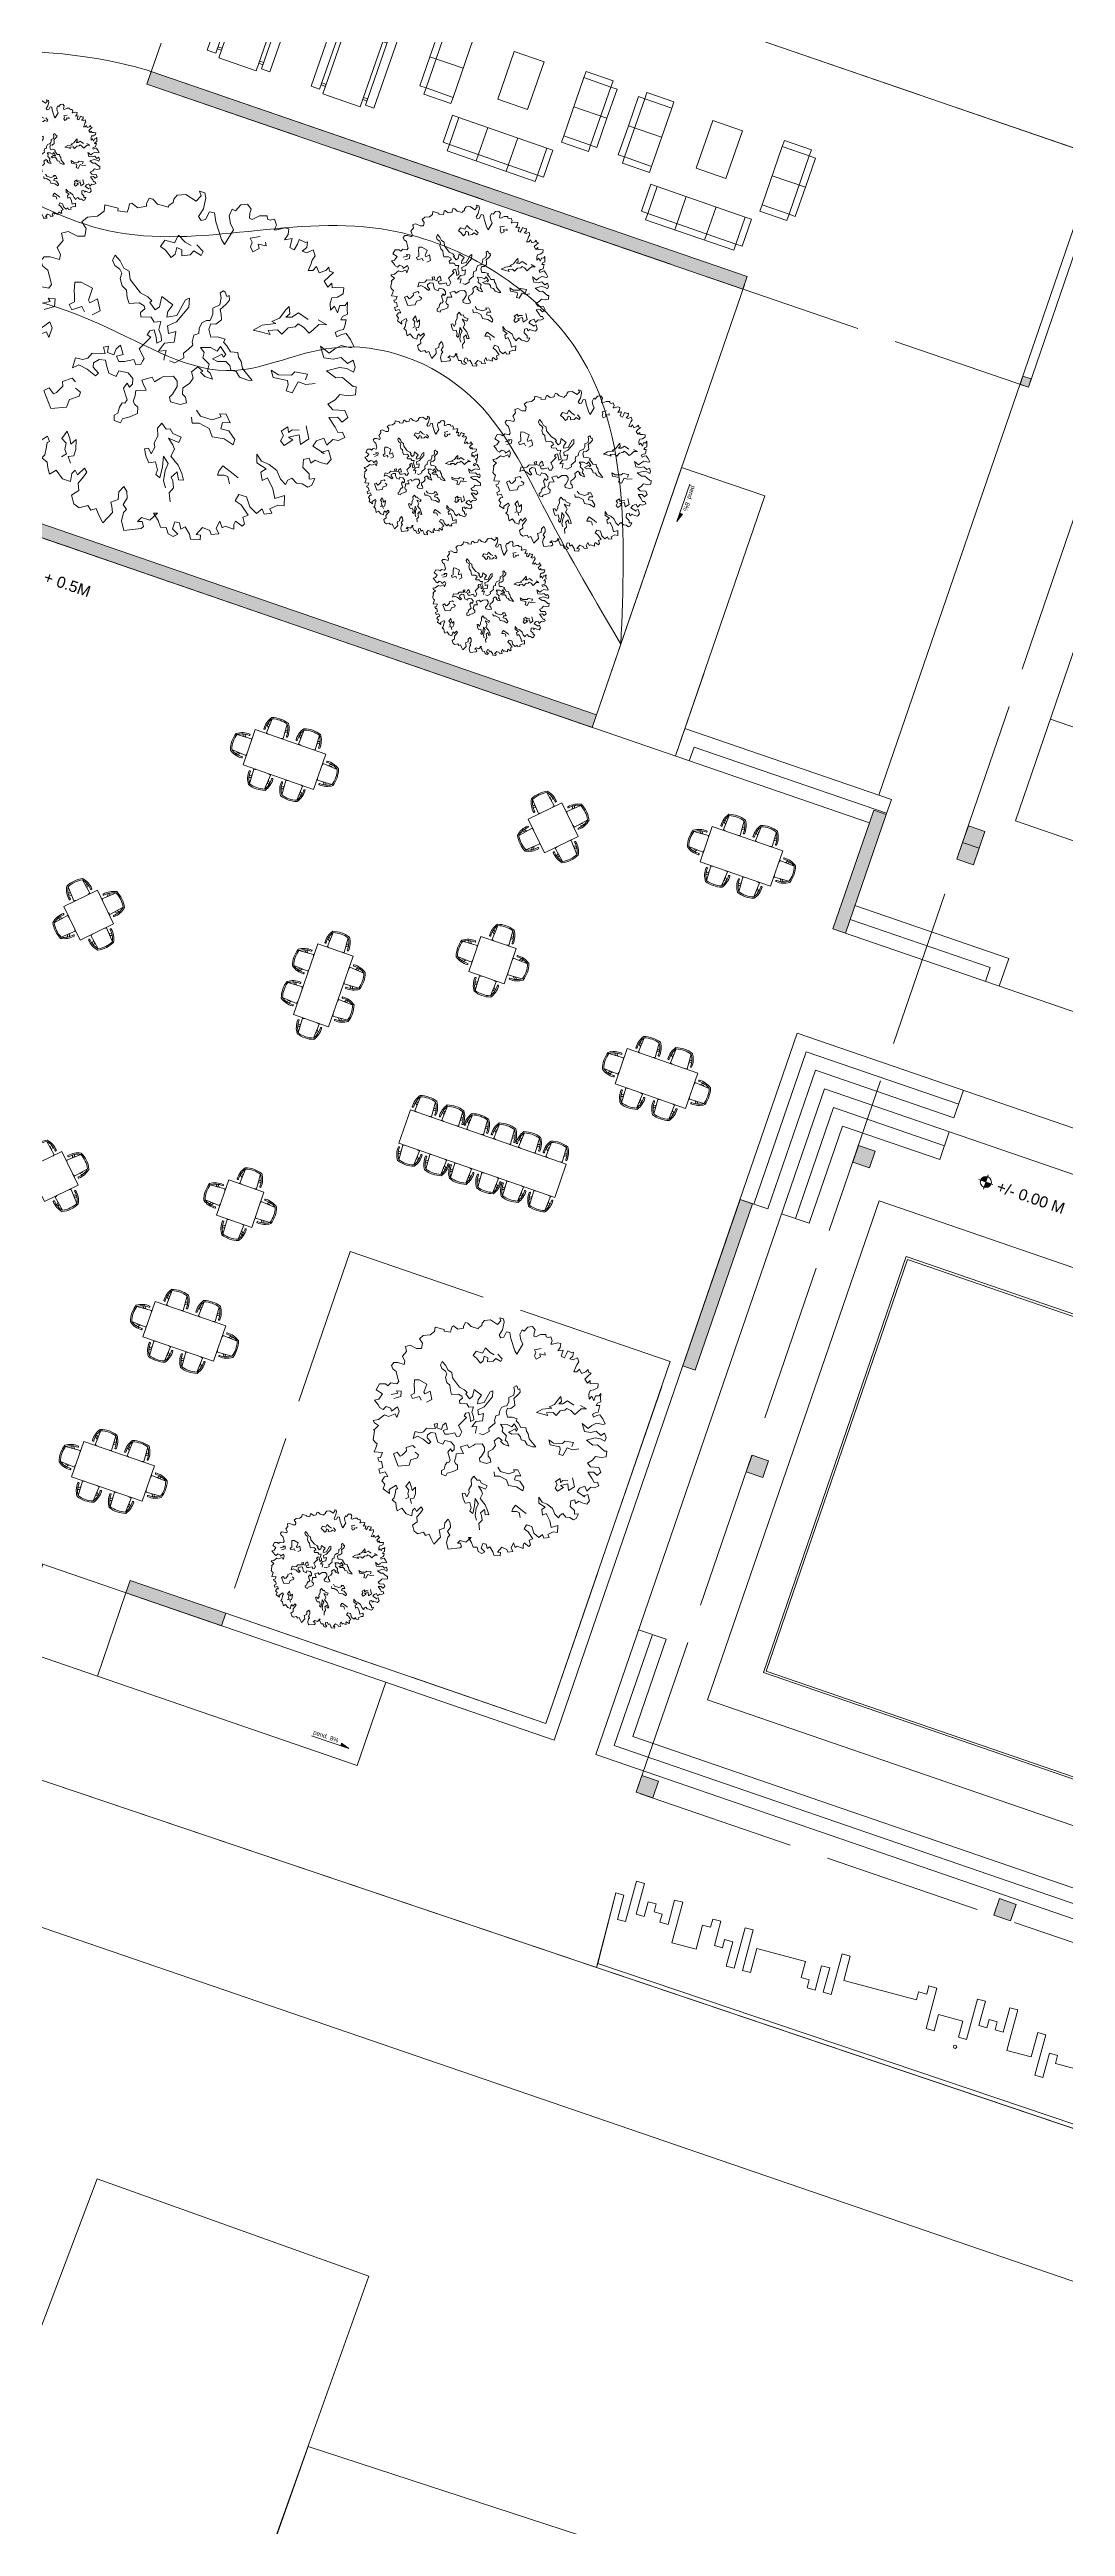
# Model space of a CAD drawing. Header units: metres. Extents: x -48 to 2360, y -1392 to 453.
# Drawn here: x 886.5 to 909.6, y -1297.9 to -1241.6 of the extents above; entities that cross this region are included whole.
import ezdxf
from ezdxf.enums import TextEntityAlignment as Align

# ---------------------------------------------------------------- set-up
doc = ezdxf.new("R2010")
doc.units = ezdxf.units.M
doc.linetypes.add('ACAD_ISO02W100', pattern=[15, 12, -3])
doc.layers.get('0').update_dxf_attribs({"color": 200})
for name, color, linetype, lineweight, transparency in [('BAÑOS', 201, 'Continuous', 5, 0.7), ('caminos', 213, 'Continuous', 9, 0.5), ('JARDINERAS', 93, 'Continuous', 5, 0.4), ('SUELO', 231, 'Continuous', 5, 0.2)]:
    doc.layers.add(name, color=color, linetype=linetype, lineweight=lineweight, transparency=transparency)
for name, color, linetype, lineweight in [('corte3', 215, 'Continuous', 5), ('ESTRUC', 9, 'Continuous', 18), ('MUROS', 31, 'Continuous', 9), ('PECES', 121, 'Continuous', 9), ('proyecciones nuevas', 170, 'ACAD_ISO02W100', 13), ('TODO', 210, 'Continuous', 5)]:
    doc.layers.add(name, color=color, linetype=linetype, lineweight=lineweight)
doc.layers.add('Vegetación-h', color=7, linetype='Continuous', lineweight=5, true_color=0x5f7f00, transparency=0.5)
doc.layers.get('ESTRUC').off()
doc.styles.get("Standard").update_dxf_attribs({"font": 'arial.ttf'})

# ---------------------------------------------------------------- blocks, each defined once
blk = doc.blocks.new('pendiente')
at = {"ltscale": 0.5}
blk.add_hatch(color=256, dxfattribs=at).paths.add_polyline_path([(0, 0), (-0.2, 0.067), (-0.2, 0)])
for p, q in [((0, 0), (-0.9, 0)), ((-0.2, 0.067), (-0.2, 0)), ((0, 0), (-0.2, 0.067))]:
    blk.add_line(p, q, dxfattribs=at)
at = {"insert": (-0.887, 0.146), "char_height": 0.09, "width": 0.6233, "attachment_point": 1}
blk.add_mtext('{\\H1.111x;pend.}', dxfattribs=at)
blk.add_attdef('PORCENTAJE', (-0.491, 0.044), '', height=0.1)
blk = doc.blocks.new('S-Nivel Planta')
at = {"ltscale": 0.5}
h = blk.add_hatch(color=256, dxfattribs=at)
h.paths.add_polyline_path([(-0.06, 0), (0, 0), (0, 0.06, 0.414214)])
h.paths.add_polyline_path([(0, -0.06, 0.414214), (0.06, 0), (0, 0)])
for p, q in [((0.08, 0), (-0.08, 0)), ((0, 0.08), (0, -0.08))]:
    blk.add_line(p, q, dxfattribs=at)
blk.add_circle((0, 0), 0.06, dxfattribs=at)
blk.add_attdef('NIVEL_PLANTA', text='', height=0.12).set_placement((0.13, 0), align=Align.MIDDLE_LEFT)
blk = doc.blocks.new('SILLA')
for p, q in [((478.572, 333.487), (478.629, 333.443)), ((478.621, 333.309), (478.64, 333.653)), ((479.021, 333.309), (479.003, 333.653)), ((479.071, 333.487), (479.014, 333.443))]:
    blk.add_line(p, q)
for centre, radius, start, end in [((478.995, 333.41), 0.46, 144.3343, 183.9715), ((478.551, 333.388), 0.0174, 214.4526, 333.4904), ((478.995, 333.41), 0.43, 145.6187, 183.9715), ((478.578, 333.465), 0.0569, 21.4004, 88.2071), ((478.821, 333.087), 0.624, 71.3205, 108.6795), ((478.821, 333.087), 0.594, 72.2576, 107.7424), ((478.648, 333.41), 0.43, 356.0285, 34.3813), ((479.065, 333.465), 0.0569, 91.7929, 158.5996), ((478.648, 333.41), 0.46, 356.0285, 35.6657), ((479.092, 333.388), 0.0174, 206.5096, 325.5474), ((478.821, 333.949), 0.67, 252.6383, 256.821), ((478.821, 333.949), 0.67, 283.179, 287.3617)]:
    blk.add_arc(centre, radius, start, end)
blk = doc.blocks.new('EUPLS010')
at = {"color": 0, "linetype": 'ByBlock'}
for p, q in [((0, 0.305), (0, 1.205)), ((0, 1.205), (1.8, 1.205)), ((0.076, 1.51), (1.724, 1.51)), ((0.076, 1.306), (0.076, 1.51)), ((0.076, 1.306), (1.724, 1.306)), ((0.178, 1.205), (0.178, 1.306)), ((0.229, 1.205), (0.229, 1.306)), ((1.571, 1.205), (1.571, 1.306)), ((1.622, 1.205), (1.622, 1.306)), ((1.724, 1.306), (1.724, 1.51)), ((1.8, 1.205), (1.8, 0.305)), ((1.8, 0.305), (0, 0.305)), ((1.724, 0.203), (0.076, 0.203)), ((0.076, 0), (0.076, 0.203)), ((1.724, 0), (0.076, 0)), ((0.178, 0.203), (0.178, 0.305)), ((0.229, 0.203), (0.229, 0.305)), ((1.571, 0.203), (1.571, 0.305)), ((1.622, 0.203), (1.622, 0.305)), ((1.724, 0.203), (1.724, 0))]:
    blk.add_line(p, q, dxfattribs=at)
blk = doc.blocks.new('arb29')
at = {"layer": 'Vegetación-h', "linetype": 'Continuous'}
for points in [[(0.195, 1.728), (0.227, 1.806), (0.293, 1.838), (0.346, 1.8), (0.346, 1.755), (0.359, 1.702), (0.392, 1.702), (0.45, 1.76), (0.528, 1.787), (0.541, 1.755), (0.573, 1.755), (0.613, 1.779), (0.652, 1.728), (0.645, 1.675), (0.671, 1.683), (0.743, 1.728), (0.788, 1.734), (0.801, 1.675), (0.783, 1.611), (0.854, 1.649), (0.86, 1.552), (0.913, 1.545), (0.926, 1.611), (0.926, 1.662), (0.998, 1.656), (1.017, 1.67), (1.03, 1.611), (0.998, 1.558), (1.049, 1.558), (1.102, 1.611), (1.141, 1.558), (1.128, 1.505), (1.128, 1.454), (1.121, 1.388), (1.168, 1.401), (1.192, 1.454), (1.24, 1.401), (1.298, 1.447), (1.317, 1.492), (1.336, 1.454), (1.381, 1.454), (1.349, 1.396), (1.317, 1.337), (1.376, 1.29), (1.402, 1.343), (1.421, 1.297), (1.48, 1.324), (1.538, 1.337), (1.551, 1.278), (1.506, 1.225), (1.453, 1.199), (1.453, 1.14), (1.48, 1.069), (1.506, 1.122), (1.559, 1.069), (1.559, 1.148), (1.61, 1.167), (1.623, 1.207), (1.644, 1.135), (1.663, 1.088), (1.623, 1.05), (1.617, 1.01), (1.668, 1.029), (1.676, 0.965), (1.676, 0.925), (1.636, 0.899), (1.604, 0.866), (1.636, 0.827), (1.676, 0.866), (1.716, 0.893), (1.78, 0.848), (1.838, 0.789), (1.812, 0.768), (1.708, 0.755), (1.655, 0.696), (1.617, 0.638), (1.506, 0.677), (1.578, 0.574), (1.676, 0.592), (1.748, 0.638), (1.833, 0.6), (1.878, 0.651), (1.923, 0.592), (1.923, 0.534), (1.846, 0.547), (1.767, 0.534), (1.65, 0.456), (1.767, 0.417), (1.833, 0.443), (1.969, 0.39), (2.001, 0.398), (2.022, 0.318), (1.95, 0.281), (1.865, 0.267), (1.838, 0.196), (1.78, 0.129), (1.846, 0.09), (1.969, 0.124), (2.022, 0.065), (1.982, -0.001), (1.918, 0.031), (1.833, -0.001)], [(1.833, -0.001), (1.929, -0.073), (1.976, -0.118), (2.022, -0.099), (2.061, -0.145), (2.008, -0.196), (1.95, -0.203), (1.91, -0.281), (1.857, -0.222), (1.793, -0.275), (1.774, -0.339), (1.91, -0.373), (1.878, -0.373), (1.942, -0.326), (2.001, -0.411), (1.976, -0.47), (1.905, -0.477), (1.846, -0.47), (1.812, -0.517), (1.78, -0.47), (1.727, -0.504), (1.748, -0.587), (1.833, -0.626), (1.852, -0.679), (1.905, -0.653), (1.897, -0.73), (1.865, -0.764), (1.799, -0.751), (1.74, -0.764), (1.676, -0.73), (1.644, -0.764), (1.636, -0.815), (1.565, -0.778), (1.5, -0.706), (1.402, -0.672), (1.317, -0.666), (1.245, -0.613), (1.277, -0.698), (1.389, -0.725), (1.349, -0.778), (1.389, -0.855), (1.434, -0.81), (1.525, -0.9), (1.578, -0.991), (1.663, -0.927), (1.695, -1.031), (1.631, -1.044), (1.565, -1.11), (1.597, -1.148), (1.525, -1.182), (1.487, -1.135), (1.447, -1.201), (1.357, -1.161), (1.291, -1.071), (1.206, -1.076), (1.192, -1.148), (1.264, -1.169), (1.37, -1.246), (1.323, -1.286), (1.362, -1.345), (1.349, -1.377), (1.264, -1.35), (1.259, -1.39), (1.277, -1.435), (1.232, -1.435), (1.179, -1.435), (1.155, -1.462), (1.109, -1.403), (1.096, -1.488), (1.141, -1.533), (1.07, -1.566), (1.043, -1.533), (0.958, -1.526), (0.919, -1.619), (0.966, -1.611), (0.977, -1.658), (0.881, -1.683), (0.854, -1.637), (0.783, -1.579), (0.75, -1.619), (0.716, -1.56), (0.665, -1.566), (0.665, -1.645), (0.737, -1.677), (0.698, -1.717), (0.639, -1.709), (0.599, -1.651), (0.541, -1.67), (0.495, -1.611), (0.424, -1.552), (0.463, -1.539), (0.41, -1.637), (0.32, -1.637), (0.293, -1.69), (0.339, -1.677), (0.371, -1.722), (0.352, -1.749), (0.189, -1.826), (0.131, -1.741), (0.123, -1.651), (0.144, -1.611), (0.091, -1.573), (0.11, -1.494), (0.085, -1.43), (0.038, -1.39), (0.006, -1.462), (0.025, -1.539), (-0.039, -1.592), (-0.013, -1.632), (0.014, -1.69), (-0.047, -1.826), (-0.111, -1.762), (-0.164, -1.704), (-0.209, -1.741), (-0.255, -1.704), (-0.332, -1.755), (-0.398, -1.736), (-0.451, -1.658), (-0.398, -1.586), (-0.43, -1.515), (-0.398, -1.435), (-0.379, -1.377), (-0.417, -1.345), (-0.462, -1.435), (-0.502, -1.396), (-0.523, -1.443), (-0.51, -1.526), (-0.6, -1.526), (-0.691, -1.462), (-0.744, -1.526), (-0.783, -1.467), (-0.808, -1.416), (-0.874, -1.39), (-0.855, -1.35), (-0.867, -1.265), (-0.874, -1.22), (-0.855, -1.201), (-0.893, -1.156), (-0.972, -1.254), (-0.946, -1.312), (-1.063, -1.278), (-1.063, -1.201), (-1.122, -1.169), (-1.103, -1.097), (-1.057, -1.076), (-1.116, -1.018), (-1.18, -1.063), (-1.188, -1.063), (-1.225, -1.012), (-1.174, -0.967), (-1.225, -0.887), (-1.265, -0.895), (-1.297, -0.855), (-1.259, -0.836), (-1.252, -0.751), (-1.377, -0.783), (-1.377, -0.719), (-1.377, -0.653), (-1.414, -0.64), (-1.454, -0.613), (-1.462, -0.581), (-1.48, -0.477), (-1.499, -0.464), (-1.486, -0.451), (-1.448, -0.379), (-1.52, -0.36), (-1.552, -0.334), (-1.48, -0.294), (-1.414, -0.196), (-1.35, -0.196), (-1.265, -0.124), (-1.22, -0.171), (-1.22, -0.065), (-1.265, -0.014), (-1.331, -0.105), (-1.356, -0.065), (-1.435, -0.065), (-1.462, -0.124), (-1.526, -0.112), (-1.552, -0.086), (-1.637, -0.033), (-1.579, 0.007), (-1.552, 0.103), (-1.664, 0.129), (-1.643, 0.233), (-1.558, 0.26), (-1.513, 0.247), (-1.486, 0.305), (-1.39, 0.318), (-1.377, 0.364), (-1.403, 0.403), (-1.462, 0.494), (-1.526, 0.515), (-1.565, 0.56), (-1.545, 0.613), (-1.486, 0.632), (-1.382, 0.638), (-1.39, 0.691), (-1.448, 0.749), (-1.414, 0.84), (-1.454, 0.906), (-1.395, 0.946), (-1.284, 0.933), (-1.212, 0.957), (-1.225, 1.037), (-1.292, 1.088), (-1.252, 1.154), (-1.154, 1.199), (-1.108, 1.271), (-1.122, 1.337), (-0.978, 1.35), (-0.972, 1.324), (-0.874, 1.343), (-0.874, 1.382), (-0.88, 1.433), (-0.861, 1.447), (-0.855, 1.447), (-0.783, 1.422), (-0.704, 1.467), (-0.712, 1.492), (-0.704, 1.558), (-0.664, 1.558), (-0.6, 1.526), (-0.483, 1.532), (-0.483, 1.552), (-0.451, 1.598), (-0.457, 1.63), (-0.438, 1.683), (-0.353, 1.721), (-0.228, 1.688), (-0.196, 1.76), (-0.228, 1.8), (-0.17, 1.8), (-0.143, 1.755), (-0.13, 1.636), (-0.151, 1.545), (-0.111, 1.513), (-0.071, 1.539), (-0.058, 1.63), (-0.007, 1.636), (0.038, 1.552), (0.157, 1.396), (0.203, 1.356), (0.24, 1.532), (0.189, 1.585), (0.15, 1.656), (0.157, 1.734), (0.195, 1.728)], [(0.528, 1.559), (0.437, 1.507), (0.469, 1.475), (0.469, 1.422), (0.508, 1.382), (0.561, 1.435), (0.535, 1.475), (0.619, 1.487), (0.6, 1.52)], [(-0.124, 1.233), (-0.195, 1.246), (-0.286, 1.291), (-0.3, 1.2), (-0.404, 1.194), (-0.424, 1.115), (-0.365, 1.096), (-0.281, 1.044), (-0.254, 1.089), (-0.261, 1.161), (-0.202, 1.155), (-0.182, 1.096), (-0.104, 1.135), (-0.078, 1.187), (0.007, 1.167), (0.013, 1.214), (-0.072, 1.259)], [(0.059, 0.013), (0.118, 0.013), (0.189, 0.091), (0.17, 0.137), (0.202, 0.189), (0.235, 0.248), (0.215, 0.28), (0.209, 0.352), (0.254, 0.384), (0.241, 0.436), (0.248, 0.502), (0.287, 0.541), (0.32, 0.554), (0.326, 0.626), (0.306, 0.685), (0.365, 0.744), (0.352, 0.815), (0.326, 0.861), (0.352, 0.894), (0.372, 0.887), (0.404, 0.848), (0.424, 0.867), (0.444, 0.822), (0.424, 0.769), (0.385, 0.697), (0.411, 0.652), (0.431, 0.6), (0.392, 0.535), (0.34, 0.522), (0.34, 0.463), (0.385, 0.391), (0.451, 0.418), (0.535, 0.418), (0.528, 0.384), (0.574, 0.359), (0.633, 0.313), (0.705, 0.332), (0.73, 0.286), (0.769, 0.254), (0.809, 0.189), (0.946, 0.104), (0.9, 0.091), (0.809, 0.091), (0.757, 0.137), (0.698, 0.13), (0.672, 0.175), (0.619, 0.202), (0.535, 0.17), (0.476, 0.182), (0.515, 0.215), (0.555, 0.261), (0.58, 0.234), (0.594, 0.268), (0.515, 0.332), (0.496, 0.274), (0.417, 0.286), (0.32, 0.254), (0.372, 0.215), (0.378, 0.157), (0.463, 0.118), (0.469, 0.046), (0.503, 0.032), (0.548, -0.02), (0.463, -0.02), (0.404, 0.007), (0.424, 0.026), (0.359, 0.052), (0.313, -0.02), (0.352, -0.079), (0.333, -0.144), (0.281, -0.209), (0.3, -0.274), (0.34, -0.294), (0.372, -0.346), (0.313, -0.385), (0.209, -0.392), (0.183, -0.346), (0.202, -0.306), (0.222, -0.215), (0.202, -0.163), (0.15, -0.124), (0.052, -0.163), (0.027, -0.19), (-0.02, -0.249), (-0.059, -0.209), (-0.15, -0.274), (-0.118, -0.313), (-0.072, -0.359), (-0.176, -0.399), (-0.163, -0.451), (-0.163, -0.515), (-0.137, -0.542), (-0.098, -0.555), (-0.078, -0.62), (-0.143, -0.678), (-0.209, -0.724), (-0.215, -0.771), (-0.286, -0.771), (-0.306, -0.718), (-0.274, -0.685), (-0.281, -0.62), (-0.267, -0.567), (-0.241, -0.562), (-0.229, -0.522), (-0.261, -0.476), (-0.306, -0.418), (-0.286, -0.353), (-0.248, -0.385), (-0.229, -0.346), (-0.248, -0.288), (-0.313, -0.249), (-0.411, -0.261), (-0.417, -0.326), (-0.502, -0.32), (-0.554, -0.249), (-0.58, -0.202), (-0.646, -0.215), (-0.691, -0.268), (-0.678, -0.313), (-0.606, -0.353), (-0.626, -0.392), (-0.73, -0.353), (-0.828, -0.34), (-0.88, -0.392), (-0.887, -0.281), (-0.808, -0.274), (-0.763, -0.242), (-0.737, -0.177), (-0.606, -0.138), (-0.646, -0.079), (-0.599, -0.052), (-0.587, -0.118), (-0.515, -0.118), (-0.515, -0.052), (-0.483, 0), (-0.424, -0.085), (-0.483, -0.124), (-0.443, -0.17), (-0.385, -0.15), (-0.3, -0.098), (-0.261, -0.144), (-0.215, -0.124), (-0.209, -0.085), (-0.202, -0.052), (-0.286, 0.026), (-0.261, 0.078), (-0.209, 0.182), (-0.254, 0.195), (-0.241, 0.241), (-0.202, 0.268), (-0.156, 0.202), (-0.13, 0.143), (-0.091, 0.182), (-0.111, 0.234), (-0.156, 0.286), (-0.163, 0.372), (-0.229, 0.345), (-0.274, 0.384), (-0.378, 0.352), (-0.397, 0.391), (-0.365, 0.443), (-0.385, 0.47), (-0.443, 0.483), (-0.542, 0.443), (-0.58, 0.495), (-0.613, 0.567), (-0.672, 0.593), (-0.717, 0.658), (-0.717, 0.717), (-0.75, 0.75), (-0.815, 0.769), (-0.855, 0.815), (-0.848, 0.874), (-0.776, 0.835), (-0.717, 0.776), (-0.652, 0.763), (-0.613, 0.685), (-0.463, 0.587), (-0.378, 0.574), (-0.326, 0.547), (-0.339, 0.522), (-0.261, 0.47), (-0.229, 0.515), (-0.241, 0.626), (-0.104, 0.581), (-0.13, 0.495), (-0.118, 0.436), (-0.026, 0.489), (0.007, 0.672), (0.039, 0.704), (0.065, 0.613), (-0.007, 0.424), (-0.084, 0.352), (-0.046, 0.28), (0.02, 0.326), (0.039, 0.215), (-0.052, 0.17), (-0.084, 0.071), (-0.013, 0.104), (-0.007, 0.039), (0, 0)], [(1.291, 0.901), (1.174, 0.933), (1.122, 0.867), (1.063, 0.848), (1.089, 0.894), (1.057, 0.965), (1.037, 0.919), (1.004, 0.815), (0.939, 0.756), (0.985, 0.75), (0.855, 0.685), (0.782, 0.606), (0.861, 0.613), (0.966, 0.62), (0.932, 0.652), (1.024, 0.692), (1.082, 0.665), (1.122, 0.75), (1.187, 0.783), (1.206, 0.822), (1.272, 0.808), (1.35, 0.769), (1.376, 0.815), (1.415, 0.887), (1.494, 0.913), (1.39, 0.933)], [(-0.87, 0.204), (-0.804, 0.27), (-0.87, 0.379), (-0.935, 0.314), (-0.956, 0.336), (-0.956, 0.467), (-1.089, 0.488), (-1.154, 0.467), (-1.132, 0.379), (-1.11, 0.336), (-1.089, 0.27), (-1.132, 0.226), (-1.089, 0.183), (-1.001, 0.248), (-0.956, 0.204)], [(1.472, 0.291), (1.472, 0.357), (1.341, 0.336), (1.319, 0.291), (1.188, 0.248), (1.1, 0.27), (1.144, 0.204), (1.297, 0.226), (1.319, 0.183), (1.319, 0.117), (1.384, 0.117), (1.407, 0.248), (1.494, 0.248), (1.582, 0.291)], [(-1.422, 0.137), (-1.331, 0.189), (-1.363, 0.215), (-1.291, 0.234), (-1.272, 0.157), (-1.363, 0.091)], [(1.585, -0.229), (1.513, -0.249), (1.487, -0.288), (1.461, -0.235), (1.408, -0.301), (1.447, -0.333), (1.435, -0.399), (1.487, -0.431), (1.553, -0.346), (1.501, -0.333), (1.598, -0.274), (1.644, -0.365), (1.709, -0.281), (1.637, -0.163)], [(-0.804, -0.519), (-0.848, -0.496), (-0.935, -0.562), (-0.913, -0.605), (-0.956, -0.693), (-0.979, -0.715), (-1.044, -0.671), (-1.089, -0.715), (-0.956, -0.869), (-0.804, -0.803), (-0.804, -0.715), (-0.717, -0.65), (-0.717, -0.605), (-0.782, -0.584)], [(0.496, -0.385), (0.555, -0.431), (0.685, -0.424), (0.764, -0.365), (0.737, -0.34), (0.802, -0.32), (0.874, -0.392), (0.796, -0.418), (0.802, -0.483), (0.887, -0.476), (0.978, -0.542), (0.978, -0.601), (0.868, -0.574), (0.744, -0.594), (0.685, -0.522), (0.567, -0.503), (0.496, -0.529), (0.469, -0.47)], [(0.548, -1.384), (0.508, -1.298), (0.535, -1.234), (0.503, -1.168), (0.476, -1.136), (0.515, -1.064), (0.555, -1.136), (0.607, -1.123), (0.567, -1.064), (0.503, -0.992), (0.398, -0.927), (0.411, -0.848), (0.378, -0.809), (0.313, -0.757), (0.431, -0.764), (0.437, -0.705), (0.34, -0.698), (0.3, -0.66), (0.261, -0.678), (0.195, -0.633), (0.17, -0.698), (0.202, -0.776), (0.189, -0.855), (0.209, -0.894), (0.195, -0.973), (0.15, -0.927), (0.111, -0.946), (0.15, -1.012), (0.202, -1.07), (0.267, -1.037), (0.313, -1.109), (0.313, -1.161), (0.365, -1.181), (0.352, -1.064), (0.326, -0.953), (0.398, -1.012), (0.392, -1.089), (0.411, -1.2), (0.456, -1.259)], [(-0.685, -1.311), (-0.646, -1.266), (-0.678, -1.227), (-0.685, -1.161), (-0.744, -1.129), (-0.717, -1.037), (-0.665, -1.103), (-0.633, -1.155), (-0.599, -1.089), (-0.567, -1.188), (-0.567, -1.259), (-0.619, -1.286), (-0.574, -1.345)], [(1.144, -0.912), (1.078, -0.89), (0.947, -0.846), (0.926, -0.912), (0.926, -0.956), (0.991, -0.934), (1.034, -0.934), (1.078, -1)]]:
    blk.add_lwpolyline(points, dxfattribs=at)

msp = doc.modelspace()

# ---------------------------------------------------------------- hatches: boundary and pattern name
at = {"layer": 'MUROS', "ltscale": 7, "transparency": 33554687}
h = msp.add_hatch(color=256, dxfattribs=at)
h.dxf.hatch_style = 1
h.paths.add_polyline_path([(885.078, -1251.951), (884.981, -1252.235), (885.263, -1252.332), (898.818, -1256.993), (898.916, -1256.709)])
h.paths.add_polyline_path([(888.787, -1242.085), (888.689, -1242.369), (902.244, -1247.03), (902.342, -1246.746)])
h.paths.add_polyline_path([(890.661, -1237.248), (890.472, -1237.183), (890.407, -1237.373), (890.596, -1237.438)])
h.paths.add_polyline_path([(877.857, -1232.991), (877.833, -1232.692), (867.297, -1233.52), (867.321, -1233.819)])
h.paths.add_polyline_path([(855.946, -1225.153), (854.563, -1224.678), (848.814, -1222.701), (848.706, -1223.016), (854.455, -1224.993), (855.975, -1225.515)])
h.paths.add_polyline_path([(861.149, -1235.842), (860.85, -1235.866), (860.882, -1236.265), (861.181, -1236.241)])
h.paths.add_polyline_path([(863.403, -1235.665), (863.104, -1235.689), (863.136, -1236.087), (863.435, -1236.064)])
h.paths.add_polyline_path([(867.472, -1235.747), (866.965, -1229.295), (856.636, -1230.106), (856.66, -1230.405), (862.652, -1229.934), (862.754, -1231.225), (863.053, -1231.202), (862.951, -1229.911), (866.69, -1229.617), (867.15, -1235.471), (863.411, -1235.765), (863.435, -1236.064)])
h.paths.add_polyline_path([(860.858, -1235.965), (857.12, -1236.259), (857.143, -1236.558), (860.882, -1236.265)])
h.paths.add_polyline_path([(857.12, -1236.259), (856.821, -1236.283), (856.844, -1236.582), (857.143, -1236.558)])
h.paths.add_polyline_path([(856.66, -1230.405), (856.361, -1230.429), (856.821, -1236.283), (857.12, -1236.259)])
h.paths.add_polyline_path([(856.636, -1230.106), (856.337, -1230.13), (856.361, -1230.429), (856.66, -1230.405)])
h.paths.add_polyline_path([(860.697, -1230.088), (860.398, -1230.112), (860.5, -1231.402), (860.799, -1231.379), (860.798, -1231.373)], flags=17)
h.paths.add_polyline_path([(860.822, -1231.678), (860.523, -1231.701), (860.601, -1232.687), (860.9, -1232.664)], flags=17)
h.paths.add_polyline_path([(863.076, -1231.501), (862.777, -1231.524), (862.855, -1232.51), (863.154, -1232.487)], flags=17)
h.paths.add_polyline_path([(863.177, -1232.786), (862.878, -1232.809), (862.956, -1233.801), (863.255, -1233.777)], flags=17)
h.paths.add_polyline_path([(860.923, -1232.963), (860.624, -1232.986), (860.702, -1233.978), (861.001, -1233.955)], flags=17)
h = msp.add_hatch(color=256, dxfattribs=at)
h.dxf.hatch_style = 1
h.paths.add_polyline_path([(910.52, -1244.077), (910.412, -1244.392), (912.256, -1245.026), (912.343, -1244.772), (912.721, -1244.902), (912.634, -1245.156), (920.39, -1247.823), (920.477, -1247.569), (920.856, -1247.699), (920.768, -1247.953), (926.299, -1249.855), (926.407, -1249.54)])
h.paths.add_polyline_path([(910.52, -1244.077), (910.331, -1244.012), (910.223, -1244.327), (910.412, -1244.392)])
h.paths.add_polyline_path([(912.721, -1244.902), (912.343, -1244.772), (912.256, -1245.026), (912.634, -1245.156)], flags=17)
h.paths.add_polyline_path([(912.256, -1245.026), (912.213, -1245.151), (912.591, -1245.281), (912.634, -1245.156)], flags=17)
h.paths.add_polyline_path([(920.822, -1247.798), (920.443, -1247.67), (920.39, -1247.823), (920.768, -1247.953)], flags=17)
h.paths.add_polyline_path([(920.768, -1247.953), (920.39, -1247.823), (920.347, -1247.948), (920.726, -1248.078)], flags=17)
h.paths.add_polyline_path([(920.856, -1247.699), (920.477, -1247.569), (920.443, -1247.67), (920.822, -1247.798)], flags=17)
h.paths.add_polyline_path([(929.025, -1250.544), (928.646, -1250.414), (928.516, -1250.792), (928.895, -1250.922)])
h.paths.add_polyline_path([(908.802, -1249.073), (908.613, -1249.008), (908.548, -1249.197), (908.737, -1249.262)])
h.paths.add_polyline_path([(910.247, -1252.099), (909.869, -1251.969), (909.739, -1252.347), (910.117, -1252.477)])
h.paths.add_polyline_path([(918.381, -1254.896), (918.003, -1254.766), (917.873, -1255.144), (918.251, -1255.274)])
h.paths.add_polyline_path([(926.191, -1257.617), (926.061, -1257.995), (926.439, -1258.125), (926.569, -1257.747)])
h.paths.add_polyline_path([(907.75, -1259.359), (907.372, -1259.229), (907.242, -1259.607), (907.62, -1259.738)])
h.paths.add_polyline_path([(907.62, -1259.738), (907.242, -1259.607), (907.112, -1259.986), (907.49, -1260.116)])
h.paths.add_polyline_path([(905.503, -1258.975), (905.22, -1258.877), (905.122, -1259.161), (904.292, -1261.576), (904.576, -1261.673)])
h.paths.add_polyline_path([(915.885, -1262.156), (915.507, -1262.026), (915.376, -1262.404), (915.755, -1262.534)])
h.paths.add_polyline_path([(915.755, -1262.534), (915.376, -1262.404), (915.246, -1262.783), (915.625, -1262.913)])
h.paths.add_polyline_path([(924.017, -1264.953), (923.639, -1264.823), (923.509, -1265.201), (923.887, -1265.331)])
h.paths.add_polyline_path([(923.887, -1265.331), (923.509, -1265.201), (923.379, -1265.579), (923.757, -1265.709)])
h.paths.add_polyline_path([(932.02, -1268.127), (931.642, -1267.997), (931.512, -1268.375), (931.89, -1268.506)])
h.paths.add_polyline_path([(939.219, -1268.271), (938.923, -1268.223), (936.723, -1281.869), (936.718, -1281.901, -0.013574), (937.024, -1281.889)])
h.paths.add_polyline_path([(936.833, -1258.882), (936.549, -1258.784), (933.917, -1266.437), (934.201, -1266.535)])
h.paths.add_polyline_path([(902.461, -1267.822), (902.178, -1267.724), (900.877, -1271.507), (901.161, -1271.605)])
h.paths.add_polyline_path([(905.251, -1266.627), (904.873, -1266.497), (904.743, -1266.875), (905.121, -1267.006)])
h.paths.add_polyline_path([(913.386, -1269.424), (913.007, -1269.294), (912.877, -1269.672), (913.256, -1269.803)])
h.paths.add_polyline_path([(902.829, -1273.671), (902.451, -1273.541), (902.321, -1273.919), (902.699, -1274.049)])
h.paths.add_polyline_path([(910.964, -1276.468), (910.585, -1276.338), (910.455, -1276.716), (910.834, -1276.846)])
h.paths.add_polyline_path([(900.326, -1280.953), (899.947, -1280.823), (899.817, -1281.201), (900.196, -1281.331)])
h.paths.add_polyline_path([(908.46, -1283.75), (908.082, -1283.62), (907.952, -1283.998), (908.33, -1284.128)])
h.paths.add_polyline_path([(916.593, -1286.546), (916.214, -1286.416), (916.084, -1286.794), (916.463, -1286.924)])
h.paths.add_polyline_path([(919.096, -1279.264), (918.718, -1279.134), (918.588, -1279.513), (918.966, -1279.643)])
h.paths.add_polyline_path([(927.229, -1282.061), (926.851, -1281.931), (926.721, -1282.309), (927.099, -1282.439)])
h.paths.add_polyline_path([(924.725, -1289.342), (924.347, -1289.212), (924.217, -1289.591), (924.595, -1289.721)])
h.paths.add_polyline_path([(929.651, -1275.017), (929.273, -1274.887), (929.143, -1275.265), (929.521, -1275.395)])
h.paths.add_polyline_path([(921.518, -1272.221), (921.14, -1272.091), (921.01, -1272.469), (921.388, -1272.599)])
h.paths.add_polyline_path([(888.308, -1276.385), (888.21, -1276.669), (890.385, -1277.417), (890.483, -1277.133)])
h.paths.add_polyline_path([(878.384, -1272.338), (878.313, -1272.314), (878.313, -1272.314), (878.23, -1272.285), (877.944, -1273.139), (878.092, -1273.19)])
h.paths.add_polyline_path([(878.23, -1272.285), (878.172, -1272.265), (878.101, -1272.241), (877.857, -1272.95), (877.808, -1273.092), (877.944, -1273.139)])
h.paths.add_polyline_path([(874.689, -1271.861), (874.64, -1272.003), (877.808, -1273.092), (877.857, -1272.95)])
h.paths.add_polyline_path([(878.758, -1271.251), (878.595, -1271.195), (878.547, -1271.337), (878.709, -1271.393)])
h.paths.add_polyline_path([(878.595, -1271.195), (878.475, -1271.153), (878.426, -1271.295), (878.547, -1271.337)])
h.paths.add_polyline_path([(879.74, -1267.769), (879.649, -1267.738), (879.648, -1267.74), (878.475, -1271.153), (878.595, -1271.195)])
h.paths.add_polyline_path([(879.933, -1267.836), (879.81, -1267.793), (878.635, -1271.209), (878.758, -1271.251)])
h.paths.add_polyline_path([(879.981, -1267.695), (879.787, -1267.629), (879.74, -1267.769), (879.933, -1267.836)])
h.paths.add_polyline_path([(879.787, -1267.629), (879.697, -1267.598), (879.649, -1267.738), (879.74, -1267.769)])
h.paths.add_polyline_path([(881.164, -1264.253), (881.094, -1264.229), (881.094, -1264.229), (880.952, -1264.18), (880.941, -1264.176), (880.656, -1265.03), (880.872, -1265.104)])
h.paths.add_polyline_path([(880.941, -1264.176), (880.881, -1264.156), (880.637, -1264.865), (880.588, -1265.007), (880.656, -1265.03)])
h.paths.add_polyline_path([(881.977, -1261.889), (881.734, -1261.805), (881.576, -1262.28), (881.815, -1262.362)])
h.paths.add_polyline_path([(881.734, -1261.805), (881.694, -1261.791), (881.58, -1262.122), (881.531, -1262.264), (881.576, -1262.28)])

# ---------------------------------------------------------------- linework, layer by layer
at = {"layer": 'BAÑOS', "ltscale": 7, "transparency": 33554508}
for points in [[(896.112, -1241.349), (895.498, -1241.136), (895.038, -1242.458), (895.652, -1242.671), (896.112, -1241.349)], [(895.882, -1242.01), (895.126, -1241.748), (895.356, -1241.086), (895.498, -1241.136)], [(895.126, -1241.748), (894.897, -1242.409), (895.038, -1242.458)], [(897.721, -1241.866), (897.344, -1242.95), (896.667, -1242.714), (897.044, -1241.63), (897.721, -1241.866)], [(899.241, -1242.436), (899.29, -1242.294), (898.676, -1242.081), (898.627, -1242.223)], [(895.038, -1242.458), (894.989, -1242.6), (895.603, -1242.813), (895.652, -1242.671)], [(898.627, -1242.223), (899.241, -1242.436), (898.781, -1243.758), (898.167, -1243.545), (898.627, -1242.223)], [(898.397, -1242.884), (899.152, -1243.146), (899.382, -1242.485), (899.241, -1242.436)], [(900.625, -1242.917), (900.011, -1242.704), (899.552, -1244.026), (900.166, -1244.24), (900.625, -1242.917)], [(900.396, -1243.578), (899.64, -1243.316), (899.87, -1242.655), (900.011, -1242.704)], [(900.011, -1242.704), (900.061, -1242.562), (900.675, -1242.775), (900.625, -1242.917)], [(895.781, -1243.128), (895.639, -1243.079), (895.426, -1243.693), (895.568, -1243.742)], [(895.568, -1243.742), (897.569, -1244.438), (897.52, -1244.58), (895.518, -1243.884), (895.568, -1243.742), (895.781, -1243.128), (897.783, -1243.824), (897.924, -1243.873), (897.711, -1244.487), (897.569, -1244.438), (897.783, -1243.824)], [(899.152, -1243.146), (898.923, -1243.808), (898.781, -1243.758)], [(902.235, -1243.434), (901.858, -1244.518), (901.18, -1244.282), (901.557, -1243.198), (902.235, -1243.434)], [(896.442, -1243.358), (896.18, -1244.114)], [(897.122, -1243.594), (896.859, -1244.35)], [(898.781, -1243.758), (898.732, -1243.9), (898.118, -1243.687), (898.167, -1243.545)], [(899.64, -1243.316), (899.41, -1243.977), (899.552, -1244.026)], [(903.14, -1243.791), (903.754, -1244.004), (903.295, -1245.327), (902.681, -1245.113), (903.14, -1243.791)], [(903.754, -1244.004), (903.803, -1243.862), (903.189, -1243.649), (903.14, -1243.791)], [(899.552, -1244.026), (899.503, -1244.168), (900.117, -1244.381), (900.166, -1244.24)], [(902.91, -1244.452), (903.666, -1244.715), (903.896, -1244.053), (903.754, -1244.004)], [(900.294, -1244.697), (900.153, -1244.647), (899.939, -1245.261), (900.081, -1245.311)], [(900.081, -1245.311), (902.083, -1246.006), (902.034, -1246.148), (900.032, -1245.452), (900.081, -1245.311), (900.294, -1244.697), (902.296, -1245.392), (902.438, -1245.441), (902.225, -1246.055), (902.083, -1246.006), (902.296, -1245.392)], [(900.956, -1244.926), (900.693, -1245.682)], [(903.666, -1244.715), (903.436, -1245.376), (903.295, -1245.327)], [(901.635, -1245.162), (901.373, -1245.918)], [(903.295, -1245.327), (903.245, -1245.468), (902.631, -1245.255), (902.681, -1245.113)]]:
    msp.add_lwpolyline(points, dxfattribs=at)
at = {"layer": 'BAÑOS', "transparency": 33554508}
for points in [[(892.48, -1258.405), (890.874, -1257.847), (891.153, -1257.044)], [(891.153, -1257.044), (892.759, -1257.602)], [(892.48, -1258.405), (892.759, -1257.602)], [(897.362, -1259.077), (898.127, -1258.706), (898.498, -1259.471), (897.733, -1259.842), (897.362, -1259.077)], [(902.875, -1260.605), (901.269, -1260.047), (901.548, -1259.244)], [(901.548, -1259.244), (903.153, -1259.802)], [(902.875, -1260.605), (903.153, -1259.802)], [(886.795, -1261.063), (887.56, -1260.692), (887.931, -1261.457), (887.166, -1261.828), (886.795, -1261.063)], [(896.286, -1261.744), (897.089, -1262.023), (896.81, -1262.826), (896.007, -1262.547), (896.286, -1261.744)], [(892.018, -1263.521), (892.576, -1261.915), (893.378, -1262.194)], [(893.378, -1262.194), (892.821, -1263.8)], [(892.018, -1263.521), (892.821, -1263.8)], [(900.941, -1265.656), (899.335, -1265.098), (899.614, -1264.295)], [(899.614, -1264.295), (901.22, -1264.853)], [(900.941, -1265.656), (901.22, -1264.853)], [(897.964, -1267.678), (894.421, -1266.447), (894.684, -1265.691)], [(894.684, -1265.691), (898.226, -1266.922)], [(885.989, -1267.009), (886.754, -1266.639), (887.125, -1267.404), (886.359, -1267.774), (885.989, -1267.009)], [(898.226, -1266.922), (897.964, -1267.678)], [(890.547, -1267.28), (891.35, -1267.559), (891.071, -1268.362), (890.268, -1268.083), (890.547, -1267.28)], [(890.204, -1271.404), (888.598, -1270.847), (888.877, -1270.044)], [(888.877, -1270.044), (890.483, -1270.602)], [(890.204, -1271.404), (890.483, -1270.602)], [(888.581, -1274.587), (886.975, -1274.029), (887.254, -1273.226)], [(887.254, -1273.226), (888.86, -1273.784)], [(888.581, -1274.587), (888.86, -1273.784)]]:
    msp.add_lwpolyline(points, dxfattribs=at)
at = {"layer": 'caminos', "ltscale": 7, "transparency": 33554559}
for p, q in [((896.668, -1244.795), (888.787, -1242.085)), ((902.277, -1246.935), (898.818, -1256.993))]:
    msp.add_line(p, q, dxfattribs=at)
for points in [[(890.661, -1237.248), (910.331, -1244.012)], [(905.337, -1258.537), (910.266, -1244.201)]]:
    msp.add_lwpolyline(points, dxfattribs=at)
msp.add_spline([(865.047, -1244.615), (871.909, -1241.755), (880.703, -1239.264), (890.407, -1237.373)], degree=3, dxfattribs=at)
msp.add_open_spline([(888.787, -1242.085), (888.787, -1242.085), (885.898, -1241.098), (878.806, -1242.791), (871.186, -1244.978), (868.02, -1246.403)], degree=3, dxfattribs=at)
at = {"layer": 'JARDINERAS', "transparency": 33554585}
msp.add_line((911.545, -1257.602), (909.237, -1256.81), dxfattribs=at)
msp.add_lwpolyline([(910.753, -1259.91), (908.445, -1259.118), (912.405, -1247.579)], dxfattribs=at)
at = {"layer": 'JARDINERAS', "ltscale": 7, "transparency": 33554687}
msp.add_lwpolyline([(911.84, -1282.679), (901.438, -1279.102), (905.34, -1267.754), (915.742, -1271.331)], dxfattribs=at)
at = {"layer": 'JARDINERAS', "transparency": 33554559, "flags": 128}
for points in [[(899.573, -1284.143), (899.821, -1283.223)], [(900.004, -1283.273), (899.816, -1283.972)], [(899.354, -1283.492), (898.913, -1285.187)], [(898.944, -1285.097), (899.354, -1283.492)], [(899.538, -1283.542), (899.389, -1284.093)], [(899.998, -1284.029), (900.089, -1283.69)], [(900.089, -1283.69), (900.273, -1283.74)], [(900.273, -1283.74), (900.224, -1283.923)], [(900.542, -1284.206), (900.69, -1283.655)], [(900.874, -1283.704), (900.627, -1284.623)], [(900.69, -1283.655), (900.874, -1283.704)], [(899.389, -1284.093), (899.573, -1284.143)], [(899.816, -1283.972), (899.998, -1284.029)], [(900.224, -1283.923), (900.407, -1283.973)], [(900.407, -1283.973), (900.358, -1284.157)], [(900.358, -1284.157), (900.542, -1284.206)], [(901.178, -1284.772), (901.327, -1284.22)], [(901.327, -1284.22), (901.51, -1284.27)], [(901.51, -1284.27), (901.56, -1284.086)], [(901.56, -1284.086), (901.744, -1284.135)], [(901.744, -1284.135), (901.595, -1284.687)], [(902.048, -1285.203), (902.295, -1284.284)], [(902.479, -1284.333), (902.232, -1285.253)], [(902.295, -1284.284), (902.479, -1284.333)], [(900.627, -1284.623), (901.178, -1284.772)], [(901.595, -1284.687), (901.779, -1284.736)], [(901.779, -1284.736), (901.829, -1284.553)], [(901.829, -1284.553), (902.013, -1284.602)], [(902.013, -1284.602), (901.864, -1285.154)], [(902.416, -1285.302), (902.564, -1284.751)], [(902.564, -1284.751), (903.667, -1285.048)], [(904.254, -1285.797), (904.501, -1284.878)], [(904.501, -1284.878), (904.685, -1284.927)], [(904.685, -1284.927), (904.537, -1285.479)], [(898.913, -1285.187), (898.944, -1285.097)], [(901.864, -1285.154), (902.048, -1285.203)], [(902.232, -1285.253), (902.416, -1285.302)], [(903.667, -1285.048), (903.568, -1285.415)], [(903.568, -1285.415), (903.752, -1285.465)], [(903.752, -1285.465), (903.702, -1285.649)], [(903.886, -1285.698), (904.035, -1285.147)], [(904.035, -1285.147), (904.219, -1285.196)], [(904.219, -1285.196), (904.07, -1285.748)], [(904.537, -1285.479), (906.191, -1285.924)], [(903.702, -1285.649), (903.886, -1285.698)], [(904.07, -1285.748), (904.254, -1285.797)], [(906.191, -1285.924), (906.241, -1285.74)], [(906.241, -1285.74), (906.425, -1285.79)], [(906.658, -1285.656), (906.411, -1286.575)], [(906.425, -1285.79), (906.474, -1285.606)], [(906.474, -1285.606), (906.658, -1285.656)], [(907.33, -1286.822), (907.577, -1285.903)], [(907.577, -1285.903), (907.761, -1285.953)], [(907.761, -1285.953), (907.613, -1286.504)], [(908.164, -1286.653), (908.313, -1286.101)], [(908.313, -1286.101), (908.496, -1286.15)], [(906.411, -1286.575), (906.594, -1286.624)], [(906.594, -1286.624), (906.693, -1286.257)], [(906.693, -1286.257), (907.245, -1286.405)], [(907.245, -1286.405), (907.146, -1286.773)], [(907.613, -1286.504), (907.796, -1286.554)], [(907.796, -1286.554), (907.846, -1286.37)], [(907.846, -1286.37), (908.03, -1286.419)], [(908.03, -1286.419), (907.98, -1286.603)], [(907.98, -1286.603), (908.164, -1286.653)], [(908.496, -1286.15), (908.249, -1287.07)], [(908.801, -1287.218), (908.949, -1286.667)], [(908.949, -1286.667), (909.133, -1286.716)], [(907.146, -1286.773), (907.33, -1286.822)], [(908.249, -1287.07), (908.801, -1287.218)], [(909.133, -1286.716), (908.885, -1287.635)], [(909.069, -1287.685), (909.218, -1287.133)], [(909.218, -1287.133), (909.402, -1287.183)], [(909.402, -1287.183), (909.352, -1287.367)], [(908.885, -1287.635), (909.069, -1287.685)], [(909.352, -1287.367), (910.087, -1287.565)]]:
    msp.add_lwpolyline(points, dxfattribs=at)
at = {"layer": 'JARDINERAS', "transparency": 33554687, "flags": 128}
for points in [[(899.821, -1283.223), (900.004, -1283.273)], [(899.354, -1283.492), (899.538, -1283.542)]]:
    msp.add_lwpolyline(points, dxfattribs=at)
at = {"layer": 'JARDINERAS', "transparency": 33554559}
msp.add_ellipse((907.069, -1286.988), major_axis=(-0.027, 0.0269), ratio=1, start_param=3.926991, end_param=10.210176, dxfattribs=at)
at = {"layer": 'JARDINERAS', "transparency": 33554585}
msp.add_spline([(864.37, -1235.99), (866.55, -1241.905), (871.154, -1240.48), (874.897, -1238.051), (880.536, -1238.155), (890.407, -1237.373)], degree=3, dxfattribs=at)
at = {"layer": 'JARDINERAS', "ltscale": 7, "transparency": 33554585}
msp.add_spline([(899.469, -1255.102), (898.38, -1248.291), (894.022, -1245.661), (887.628, -1245.659), (882.234, -1243.733), (879.361, -1245.324), (877.954, -1247.356), (884.319, -1252.007)], degree=3, dxfattribs=at)
msp.add_open_spline([(899.469, -1255.102), (898.891, -1254.123), (897.776, -1252.232), (896.353, -1249.14), (893.208, -1247.917), (890.325, -1249.374), (887.691, -1247.64), (883.91, -1246.571), (882.731, -1250.266), (884.173, -1251.498), (885.013, -1252.142)], degree=3, knots=[0, 0, 0, 0, 3.4254, 6.61759, 9.938303, 12.202422, 15.48313, 19.0446, 21.483119, 24.383869, 24.383869, 24.383869, 24.383869], dxfattribs=at)
at = {"layer": 'MUROS', "ltscale": 7, "transparency": 33554687}
for points in [[(888.787, -1242.085), (888.689, -1242.369)], [(888.787, -1242.085), (902.342, -1246.746), (902.342, -1246.746)], [(888.689, -1242.369), (902.244, -1247.03)], [(902.342, -1246.746), (902.244, -1247.03)], [(885.078, -1251.951), (898.916, -1256.709), (898.818, -1256.993), (885.263, -1252.332)], [(905.122, -1259.161), (905.22, -1258.877), (905.503, -1258.975), (904.576, -1261.673), (904.292, -1261.576), (905.122, -1259.161)], [(900.877, -1271.507), (902.178, -1267.724)], [(902.178, -1267.724), (902.461, -1267.822), (901.161, -1271.605)], [(901.161, -1271.605), (900.877, -1271.507)], [(890.385, -1277.417), (888.21, -1276.669), (888.308, -1276.385), (890.483, -1277.133)], [(890.483, -1277.133), (890.385, -1277.417)]]:
    msp.add_lwpolyline(points, dxfattribs=at)
at = {"layer": 'MUROS', "transparency": 33554687}
for points in [[(908.802, -1249.073), (908.613, -1249.008), (908.548, -1249.197), (908.737, -1249.262)], [(907.242, -1259.607), (907.112, -1259.986), (907.49, -1260.116), (907.62, -1259.738)], [(907.372, -1259.229), (907.242, -1259.607), (907.62, -1259.738), (907.75, -1259.359)], [(904.873, -1266.497), (904.743, -1266.875), (905.121, -1267.006), (905.251, -1266.627)], [(902.451, -1273.541), (902.321, -1273.919), (902.699, -1274.049), (902.829, -1273.671)], [(899.947, -1280.823), (899.817, -1281.201), (900.196, -1281.331), (900.326, -1280.953)], [(908.082, -1283.62), (907.952, -1283.998), (908.33, -1284.128), (908.46, -1283.75)]]:
    msp.add_lwpolyline(points, close=True, dxfattribs=at)
at = {"layer": 'PECES', "ltscale": 7, "transparency": 33554687}
msp.add_lwpolyline([(912.165, -1281.733), (902.709, -1278.482), (905.96, -1269.025), (915.417, -1272.277)], dxfattribs=at)
msp.add_lwpolyline([(912.134, -1281.67), (902.772, -1278.451), (905.991, -1269.089), (915.353, -1272.308)], close=True, dxfattribs=at)
at = {"layer": 'proyecciones nuevas', "ltscale": 0.3, "transparency": 33554559}
for points in [[(890.472, -1237.183), (888.689, -1242.369), (908.737, -1249.262), (910.52, -1244.077)], [(890.483, -1277.133), (897.764, -1279.637), (900.593, -1271.409), (900.593, -1271.409), (900.593, -1271.409), (893.312, -1268.906)]]:
    msp.add_lwpolyline(points, close=True, dxfattribs=at)
at = {"layer": 'proyecciones nuevas', "ltscale": 0.3, "transparency": 33554687}
msp.add_lwpolyline([(912.343, -1244.772), (929.025, -1250.544), (923.887, -1265.331), (932.02, -1268.127), (924.595, -1289.721), (899.817, -1281.201)], close=True, dxfattribs=at)
at = {"layer": 'SUELO', "ltscale": 7, "transparency": 33554636}
msp.add_line((900.71, -1257.643), (901.36, -1255.752), dxfattribs=at)
at = {"layer": 'SUELO', "transparency": 33554636}
for p, q in [((932.321, -1273.859), (903.478, -1263.942)), ((904.099, -1265.213), (898.896, -1280.343)), ((904.099, -1265.213), (916.392, -1269.44)), ((900.186, -1277.614), (899.317, -1280.139)), ((900.5, -1277.722), (899.74, -1279.935))]:
    msp.add_line(p, q, dxfattribs=at)
at = {"layer": 'SUELO', "ltscale": 7, "transparency": 33554636}
for points in [[(879.353, -1250.3), (905.122, -1259.161)], [(905.621, -1258.634), (900.924, -1257.019), (900.71, -1257.643)], [(905.513, -1258.946), (901.132, -1257.44), (901.025, -1257.752)], [(905.122, -1259.161), (904.292, -1261.576)], [(908.075, -1262.876), (908.291, -1262.246), (904.792, -1261.043)], [(938.264, -1273.257), (904.292, -1261.576)], [(907.76, -1262.768), (907.868, -1262.453), (904.684, -1261.358)], [(878.092, -1273.19), (897.95, -1280.018)]]:
    msp.add_lwpolyline(points, dxfattribs=at)
at = {"layer": 'SUELO', "ltscale": 7, "transparency": 33554687}
for points in [[(900.71, -1257.643), (902.742, -1251.733), (900.851, -1251.083), (898.818, -1256.993)], [(905.503, -1258.975), (905.621, -1258.634)], [(897.764, -1279.637), (900.593, -1271.409)], [(893.47, -1280.592), (885.669, -1277.91), (886.319, -1276.018)], [(887.56, -1278.56), (888.21, -1276.669)], [(890.483, -1277.133), (897.764, -1279.637)], [(893.47, -1280.592), (894.121, -1278.701)]]:
    msp.add_lwpolyline(points, dxfattribs=at)
at = {"layer": 'SUELO', "transparency": 33554636}
for points in [[(903.478, -1263.942), (899.954, -1274.191)], [(903.686, -1264.366), (902.493, -1267.833)], [(903.686, -1264.366), (907.152, -1265.558)], [(903.892, -1264.789), (902.808, -1267.941)], [(903.892, -1264.789), (907.044, -1265.873)], [(907.044, -1265.873), (907.261, -1265.242)], [(904.305, -1265.636), (903.438, -1268.158)], [(904.305, -1265.636), (906.827, -1266.503)], [(904.513, -1266.056), (903.753, -1268.266)], [(904.513, -1266.056), (906.72, -1266.815)], [(906.72, -1266.815), (906.936, -1266.188)], [(902.808, -1267.941), (902.178, -1267.724)], [(903.753, -1268.266), (903.123, -1268.05)], [(899.954, -1274.191), (897.95, -1280.018)], [(900.5, -1277.722), (899.872, -1277.506)], [(911.19, -1284.57), (898.896, -1280.343)], [(899.317, -1280.139), (911.297, -1284.258)], [(899.74, -1279.935), (911.404, -1283.946)]]:
    msp.add_lwpolyline(points, dxfattribs=at)
at = {"layer": 'TODO', "ltscale": 7, "transparency": 33554687}
msp.add_line((935.953, -1297.682), (837.316, -1264.407), dxfattribs=at)
at = {"layer": 'TODO', "transparency": 33554687}
msp.add_line((876.762, -1277.715), (898.913, -1285.187), dxfattribs=at)
at = {"layer": 'TODO', "transparency": 33554687, "flags": 128}
for points in [[(926.597, -1390.765), (933.25, -1322.584), (936.148, -1301.374), (817.517, -1260.683)], [(933.964, -1297.012), (898.913, -1285.187)], [(933.964, -1297.012), (898.913, -1285.187)], [(898.944, -1285.097), (933.989, -1296.92)], [(883.166, -1301.579), (887.556, -1289.993)], [(887.556, -1289.993), (893.738, -1292.202)], [(893.738, -1292.202), (889.983, -1302.709)], [(889.561, -1303.978), (892.355, -1296.073)], [(892.355, -1296.073), (898.552, -1298.098)]]:
    msp.add_lwpolyline(points, dxfattribs=at)

# ---------------------------------------------------------------- block references
at = {"layer": 'BAÑOS', "transparency": 33554687, "rotation": 250.8413774730112}
for p in [(890.626, -1239.969), (892.99, -1240.791)]:
    msp.add_blockref('EUPLS010', p, dxfattribs=at)
at = {"layer": 'BAÑOS', "transparency": 33554508, "xscale": -1}
for p, rotation in [((1234.509, -1729.174), 340.8413774729246), ((1362.991, -914.527), 70.8413774729245), ((549.124, -786.275), 160.8413774730116), ((1473.998, -1350.133), 25.84137747301163), ((1244.904, -1731.374), 340.8413774729246), ((988.806, -683.24), 115.8413774730116), ((1373.386, -916.727), 70.8413774729245), ((1463.431, -1352.119), 25.84137747301163), ((559.518, -788.475), 160.8413774730116), ((978.239, -685.226), 115.8413774730116), ((1235.896, -1734.033), 340.8413774729245), ((1368.125, -919.226), 70.8413774729245), ((1239.642, -1733.873), 340.8413774729246), ((421.249, -1605.551), 250.8413774729246), ((1364.147, -920.165), 70.84137747301155), ((1242.97, -1736.425), 340.8413774729246), ((1371.452, -921.778), 70.8413774729245), ((1237.885, -1737.767), 340.8413774730116), ((1239.065, -1738.177), 340.8413774730116), ((557.585, -793.526), 160.8413774730116), ((1462.625, -1358.066), 25.84137747301163), ((1240.246, -1738.588), 340.8413774730116), ((1233.903, -1739.409), 340.8413774729246), ((552.401, -794.781), 160.8413774730116), ((1362.385, -924.762), 70.8413774729245), ((553.582, -795.192), 160.8413774730116), ((554.763, -795.602), 160.8413774730116), ((1232.234, -1742.173), 340.8413774729246), ((1360.716, -927.526), 70.8413774729245), ((546.848, -799.275), 160.8413774730116), ((1230.61, -1745.356), 340.8413774729246), ((1359.093, -930.709), 70.8413774729245), ((545.225, -802.457), 160.8413774730116)]:
    msp.add_blockref('SILLA', p, dxfattribs=dict(at, rotation=rotation))
at = {"layer": 'BAÑOS', "transparency": 33554508}
for p, rotation in [((330.638, -1415.144), 340.8413774730116), ((1452.995, -1100.305), 160.8413774729245), ((734.925, -696.319), 250.8413774730986), ((389.636, -973.425), 295.8413774730116), ((1183.814, -750.963), 205.8413774730114), ((341.032, -1417.344), 340.8413774730116), ((1463.39, -1102.505), 160.8413774729245), ((745.32, -698.52), 250.8413774730986), ((379.068, -975.411), 295.8413774730116), ((1173.247, -752.949), 205.8413774730114), ((1050.118, -1824.037), 70.84137747292448), ((739.255, -700.74), 250.8413774729246), ((1458.129, -1105.004), 160.8413774729245), ((1454.103, -1105.967), 160.8413774730986), ((735.278, -701.679), 250.8413774730116), ((339.098, -1422.395), 340.8413774730116), ((1461.456, -1107.556), 160.8413774729245), ((743.386, -703.571), 250.8413774730986), ((333.898, -1423.698), 340.8413774730116), ((335.079, -1424.108), 340.8413774730116), ((336.26, -1424.518), 340.8413774730116), ((378.262, -981.357), 295.8413774730116), ((1456.387, -1108.851), 160.8413774730116), ((1457.568, -1109.261), 160.8413774730116), ((1172.44, -758.895), 205.8413774730114), ((1458.749, -1109.671), 160.8413774730116), ((733.516, -706.276), 250.8413774729246), ((1452.389, -1110.54), 160.8413774729245), ((328.362, -1428.144), 340.8413774730116), ((732.65, -709.319), 250.8413774730986), ((1450.72, -1113.304), 160.8413774729245), ((326.739, -1431.326), 340.8413774730116), ((1449.097, -1116.487), 160.8413774729245), ((731.026, -712.501), 250.8413774730986)]:
    msp.add_blockref('SILLA', p, dxfattribs=dict(at, rotation=rotation))
at = {"layer": 'corte3', "transparency": 33554687}
for p, rotation in [((900.744, -1252.315), 251.0245459803515), ((893.284, -1280.211), 341.0245459803515)]:
    msp.add_blockref('pendiente', p, dxfattribs=dict(at, rotation=rotation)).add_auto_attribs({'PORCENTAJE': '8%'})
at = {"layer": 'corte3', "transparency": 33554687, "xscale": 2.117906149620211, "yscale": 2.117906149620211, "zscale": 2.117906149620211, "rotation": 341.0245459803515}
for p, values in [((886.097, -1253.473), {'NIVEL_PLANTA': '+ 0.5M'}), ((907.77, -1267.329), {'NIVEL_PLANTA': '+/- 0.00 M'})]:
    msp.add_blockref('S-Nivel Planta', p, dxfattribs=at).add_auto_attribs(values)
at = {"layer": 'ESTRUC', "transparency": 33554687, "rotation": 340.8517009809033}
for p, xscale, yscale, zscale in [((886.131, -1244.032), 0.7358080969932256, 0.7358080969932256, 0.7358080969932256), ((889.075, -1248.646), 2.164549413702554, 2.164549413702554, 2.164549413702554), ((894.79, -1251.225), 0.7358080969932256, 0.7358080969932256, 0.7358080969932256), ((896.347, -1253.973), 0.7358080969932256, 0.7358080969932256, 0.7358080969932256), ((896.161, -1273.037), 1.47727329686482, 1.47727329686482, 1.47727329686482), ((892.676, -1276.084), 0.7358080969932256, 0.7358080969932256, 0.7358080969932256)]:
    msp.add_blockref('arb29', p, dxfattribs=dict(at, xscale=xscale, yscale=yscale, zscale=zscale))
for p in [(895.811, -1246.896), (898.133, -1251.098)]:
    msp.add_blockref('arb29', p, dxfattribs=at)

doc.saveas('drawing.dxf')
